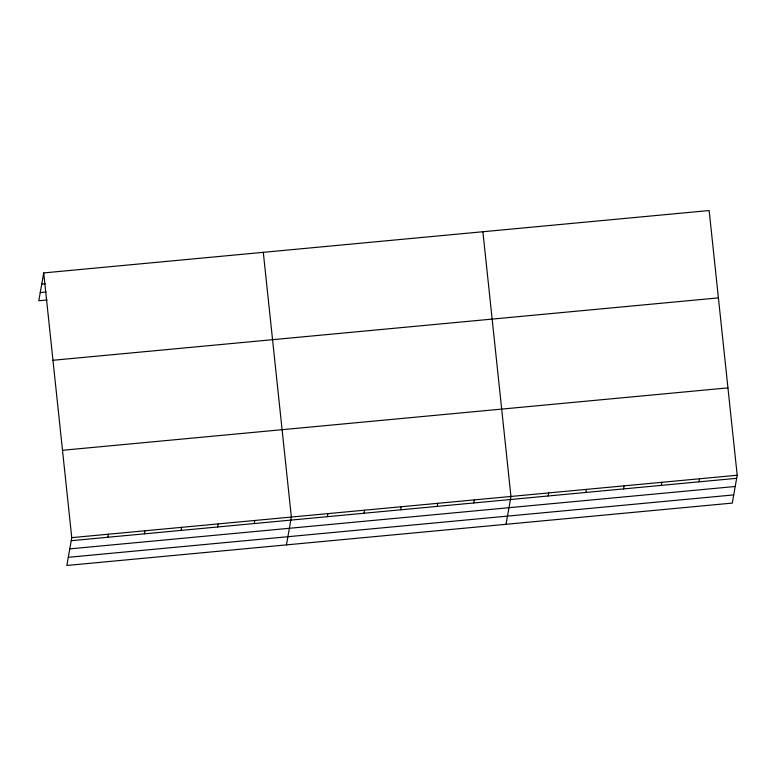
<?xml version="1.0" encoding="UTF-8"?>
<svg xmlns="http://www.w3.org/2000/svg" width="776" height="776" viewBox="0 0 776 776"><rect width="100%" height="100%" fill="white"/><g stroke="black" fill="none" stroke-linecap="round" stroke-linejoin="round"><path stroke-width="1.16" d="M43.708 272.919L71.761 537.642L66.852 565.471L732.292 503.081L737.2 475.242L709.148 210.529L43.708 272.919L38.8 300.758L47.064 299.982M107.825 537.273L108.368 534.208M144.423 533.84L144.966 530.774M181.021 530.406L181.565 527.35M217.619 526.972L218.163 523.916M254.218 523.548L254.761 520.483M286.451 544.888L291.359 517.049L263.297 252.326M327.414 516.68L327.957 513.615M364.022 513.246L364.555 510.191M400.62 509.813L401.153 506.757M437.218 506.388L437.751 503.323M473.816 502.955L474.349 499.889M506.049 524.295L510.947 496.456L482.895 231.743M548.118 495.98L548.661 492.925M585.832 492.45L586.365 489.384M623.535 488.909L624.079 485.854M661.249 485.378L661.783 482.313M698.953 481.838L699.496 478.782M41.729 284.152L45.27 283.822M40.245 292.581L46.143 292.028M52.962 360.277L718.401 297.887M62.507 450.284L727.937 387.884M71.761 537.642L737.2 475.242M71.227 540.697L736.657 478.307M69.782 548.875L735.221 486.484M68.298 557.304L733.737 494.904"/></g></svg>
